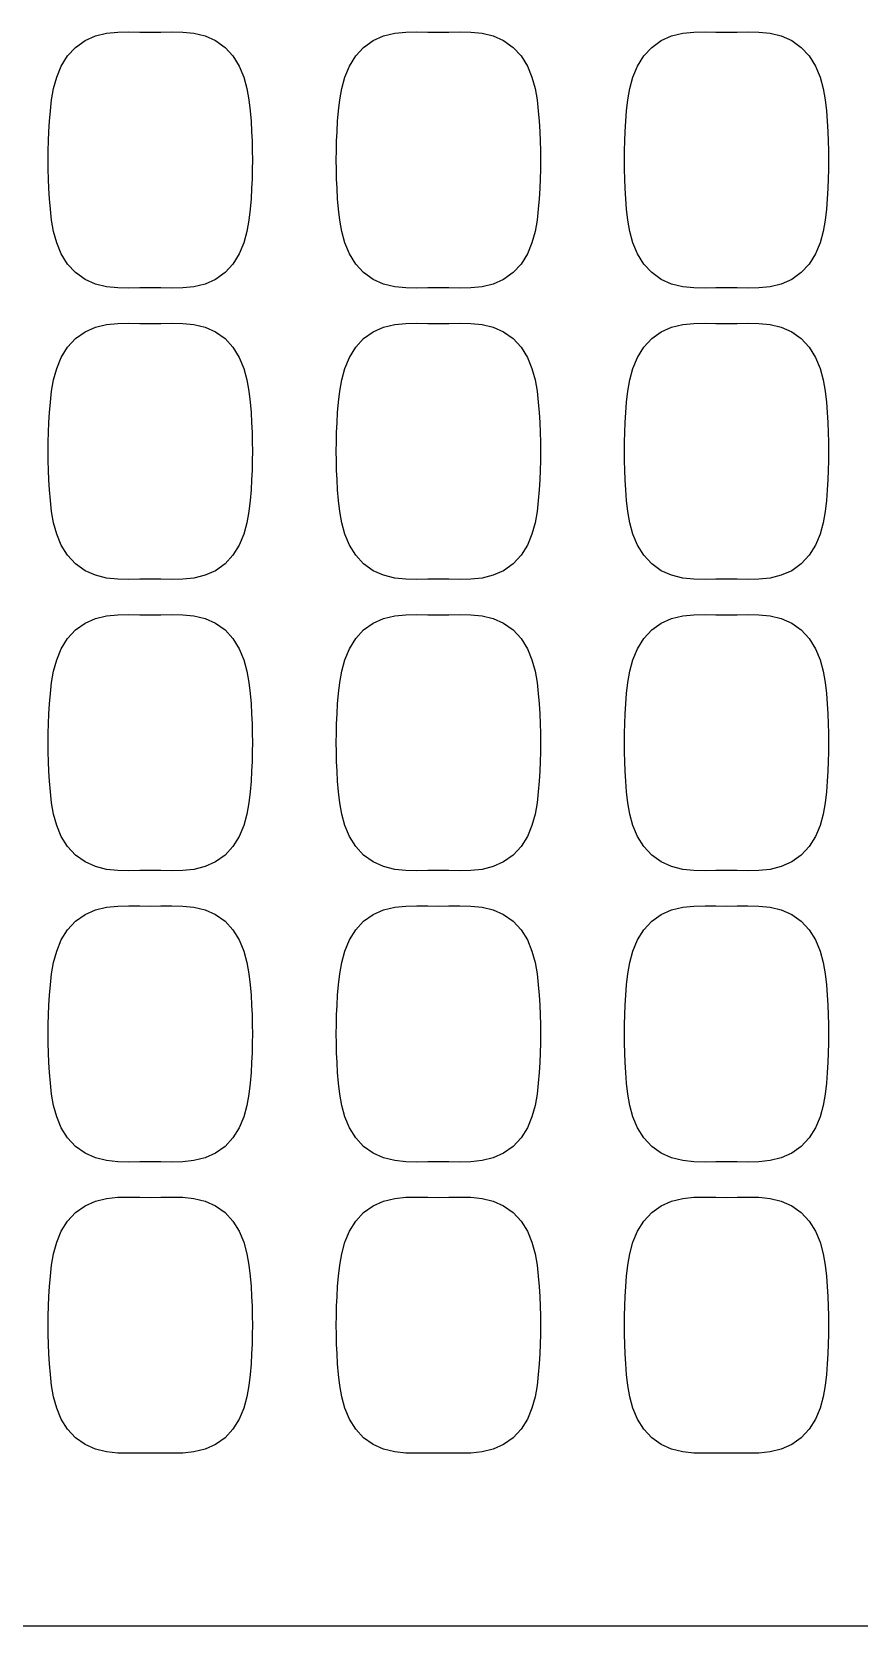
# Model space of a CAD drawing. Extents: x 0 to 108, y 0 to 104.
# Drawn here: x 28.3 to 57.5, y 0 to 56.2 of the extents above; entities that cross this region are included whole.
import ezdxf

# ---------------------------------------------------------------- set-up
doc = ezdxf.new("R2010")
doc.units = 0

msp = doc.modelspace()

# ---------------------------------------------------------------- linework, layer by layer
at = {"layer": 'Layer 1'}
for p, q in [((31.378274, 56.214071), (31.768587, 56.221409)), ((31.768587, 56.221409), (32.149304, 56.2152)), ((32.897192, 56.2152), (33.277909, 56.221409)), ((33.277909, 56.221409), (33.668222, 56.214071)), ((41.538274, 56.214071), (41.928587, 56.221409)), ((41.928587, 56.221409), (42.309304, 56.2152)), ((43.057192, 56.2152), (43.437909, 56.221409)), ((43.437909, 56.221409), (43.828222, 56.214071)), ((51.698274, 56.214071), (52.088587, 56.221409)), ((52.088587, 56.221409), (52.469304, 56.2152)), ((53.217192, 56.2152), (53.597909, 56.221409)), ((53.597909, 56.221409), (53.988222, 56.214071)), ((29.607049, 55.372204), (29.888142, 55.676439)), ((29.888142, 55.676439), (30.220882, 55.913505)), ((30.220882, 55.913505), (30.591157, 56.077476)), ((30.591157, 56.077476), (30.982317, 56.172867)), ((30.982317, 56.172867), (31.378274, 56.214071)), ((32.149304, 56.2152), (32.523248, 56.211249)), ((32.523248, 56.211249), (32.897192, 56.2152)), ((33.668222, 56.214071), (34.064179, 56.172867)), ((34.064179, 56.172867), (34.455339, 56.077476)), ((34.455339, 56.077476), (34.825614, 55.913505)), ((34.825614, 55.913505), (35.158354, 55.676439)), ((35.158354, 55.676439), (35.439447, 55.372204)), ((39.767049, 55.372204), (40.048142, 55.676439)), ((40.048142, 55.676439), (40.380882, 55.913505)), ((40.380882, 55.913505), (40.751157, 56.077476)), ((40.751157, 56.077476), (41.142317, 56.172867)), ((41.142317, 56.172867), (41.538274, 56.214071)), ((42.309304, 56.2152), (42.683248, 56.211249)), ((42.683248, 56.211249), (43.057192, 56.2152)), ((43.828222, 56.214071), (44.224179, 56.172867)), ((44.224179, 56.172867), (44.615339, 56.077476)), ((44.615339, 56.077476), (44.985614, 55.913505)), ((44.985614, 55.913505), (45.318354, 55.676439)), ((45.318354, 55.676439), (45.599447, 55.372204)), ((49.927049, 55.372204), (50.208142, 55.676439)), ((50.208142, 55.676439), (50.540882, 55.913505)), ((50.540882, 55.913505), (50.911157, 56.077476)), ((50.911157, 56.077476), (51.302317, 56.172867)), ((51.302317, 56.172867), (51.698274, 56.214071)), ((52.469304, 56.2152), (52.843248, 56.211249)), ((52.843248, 56.211249), (53.217192, 56.2152)), ((53.988222, 56.214071), (54.384179, 56.172867)), ((54.384179, 56.172867), (54.775339, 56.077476)), ((54.775339, 56.077476), (55.145614, 55.913505)), ((55.145614, 55.913505), (55.478354, 55.676439)), ((55.478354, 55.676439), (55.759447, 55.372204)), ((29.385505, 55.015758), (29.607049, 55.372204)), ((35.439447, 55.372204), (35.660991, 55.015758)), ((39.545505, 55.015758), (39.767049, 55.372204)), ((45.599447, 55.372204), (45.820991, 55.015758)), ((49.705505, 55.015758), (49.927049, 55.372204)), ((55.759447, 55.372204), (55.980991, 55.015758)), ((29.112878, 54.224125), (29.223227, 54.626574)), ((29.223227, 54.626574), (29.385505, 55.015758)), ((35.660991, 55.015758), (35.823269, 54.626574)), ((35.823269, 54.626574), (35.933618, 54.224125)), ((39.272878, 54.224125), (39.383227, 54.626574)), ((39.383227, 54.626574), (39.545505, 55.015758)), ((45.820991, 55.015758), (45.983269, 54.626574)), ((45.983269, 54.626574), (46.093618, 54.224125)), ((49.432878, 54.224125), (49.543227, 54.626574)), ((49.543227, 54.626574), (49.705505, 55.015758)), ((55.980991, 55.015758), (56.143269, 54.626574)), ((56.143269, 54.626574), (56.253618, 54.224125)), ((29.042605, 53.824781), (29.112878, 54.224125)), ((35.933618, 54.224125), (36.003891, 53.824781)), ((39.202605, 53.824781), (39.272878, 54.224125)), ((46.093618, 54.224125), (46.163891, 53.824781)), ((49.362605, 53.824781), (49.432878, 54.224125)), ((56.253618, 54.224125), (56.323891, 53.824781)), ((28.970638, 53.068426), (28.99886, 53.438419)), ((28.99886, 53.438419), (29.042605, 53.824781)), ((36.003891, 53.824781), (36.047636, 53.438419)), ((36.047636, 53.438419), (36.075858, 53.068426)), ((39.130638, 53.068426), (39.15886, 53.438419)), ((39.15886, 53.438419), (39.202605, 53.824781)), ((46.163891, 53.824781), (46.207636, 53.438419)), ((46.207636, 53.438419), (46.235858, 53.068426)), ((49.290638, 53.068426), (49.31886, 53.438419)), ((49.31886, 53.438419), (49.362605, 53.824781)), ((56.323891, 53.824781), (56.367636, 53.438419)), ((56.367636, 53.438419), (56.395858, 53.068426)), ((28.9506, 52.713955), (28.970638, 53.068426)), ((36.075858, 53.068426), (36.095896, 52.713955)), ((39.1106, 52.713955), (39.130638, 53.068426)), ((46.235858, 53.068426), (46.255896, 52.713955)), ((49.2706, 52.713955), (49.290638, 53.068426)), ((56.395858, 53.068426), (56.415896, 52.713955)), ((28.925765, 52.035775), (28.935642, 52.371337)), ((28.935642, 52.371337), (28.9506, 52.713955)), ((36.095896, 52.713955), (36.110853, 52.371337)), ((36.110853, 52.371337), (36.120731, 52.035775)), ((39.085765, 52.035775), (39.095642, 52.371337)), ((39.095642, 52.371337), (39.1106, 52.713955)), ((46.255896, 52.713955), (46.270853, 52.371337)), ((46.270853, 52.371337), (46.280731, 52.035775)), ((49.245765, 52.035775), (49.255642, 52.371337)), ((49.255642, 52.371337), (49.2706, 52.713955)), ((56.415896, 52.713955), (56.430853, 52.371337)), ((56.430853, 52.371337), (56.440731, 52.035775)), ((28.922096, 51.7036), (28.925765, 52.035775)), ((36.120731, 52.035775), (36.1244, 51.7036)), ((39.082096, 51.7036), (39.085765, 52.035775)), ((46.280731, 52.035775), (46.2844, 51.7036)), ((49.242096, 51.7036), (49.245765, 52.035775)), ((56.440731, 52.035775), (56.4444, 51.7036)), ((28.925765, 51.371425), (28.922096, 51.7036)), ((28.935642, 51.035863), (28.925765, 51.371425)), ((36.120731, 51.371425), (36.110853, 51.035863)), ((36.1244, 51.7036), (36.120731, 51.371425)), ((39.085765, 51.371425), (39.082096, 51.7036)), ((39.095642, 51.035863), (39.085765, 51.371425)), ((46.280731, 51.371425), (46.270853, 51.035863)), ((46.2844, 51.7036), (46.280731, 51.371425)), ((49.245765, 51.371425), (49.242096, 51.7036)), ((49.255642, 51.035863), (49.245765, 51.371425)), ((56.440731, 51.371425), (56.430853, 51.035863)), ((56.4444, 51.7036), (56.440731, 51.371425)), ((28.9506, 50.693245), (28.935642, 51.035863)), ((28.970638, 50.338774), (28.9506, 50.693245)), ((36.095896, 50.693245), (36.075858, 50.338774)), ((36.110853, 51.035863), (36.095896, 50.693245)), ((39.1106, 50.693245), (39.095642, 51.035863)), ((39.130638, 50.338774), (39.1106, 50.693245)), ((46.255896, 50.693245), (46.235858, 50.338774)), ((46.270853, 51.035863), (46.255896, 50.693245)), ((49.2706, 50.693245), (49.255642, 51.035863)), ((49.290638, 50.338774), (49.2706, 50.693245)), ((56.415896, 50.693245), (56.395858, 50.338774)), ((56.430853, 51.035863), (56.415896, 50.693245)), ((28.99886, 49.968781), (28.970638, 50.338774)), ((36.075858, 50.338774), (36.047636, 49.968781)), ((39.15886, 49.968781), (39.130638, 50.338774)), ((46.235858, 50.338774), (46.207636, 49.968781)), ((49.31886, 49.968781), (49.290638, 50.338774)), ((56.395858, 50.338774), (56.367636, 49.968781)), ((29.042605, 49.582419), (28.99886, 49.968781)), ((29.112878, 49.183075), (29.042605, 49.582419)), ((36.003891, 49.582419), (35.933618, 49.183075)), ((36.047636, 49.968781), (36.003891, 49.582419)), ((39.202605, 49.582419), (39.15886, 49.968781)), ((39.272878, 49.183075), (39.202605, 49.582419)), ((46.163891, 49.582419), (46.093618, 49.183075)), ((46.207636, 49.968781), (46.163891, 49.582419)), ((49.362605, 49.582419), (49.31886, 49.968781)), ((49.432878, 49.183075), (49.362605, 49.582419)), ((56.323891, 49.582419), (56.253618, 49.183075)), ((56.367636, 49.968781), (56.323891, 49.582419)), ((29.223227, 48.780626), (29.112878, 49.183075)), ((35.933618, 49.183075), (35.823269, 48.780626)), ((39.383227, 48.780626), (39.272878, 49.183075)), ((46.093618, 49.183075), (45.983269, 48.780626)), ((49.543227, 48.780626), (49.432878, 49.183075)), ((56.253618, 49.183075), (56.143269, 48.780626)), ((29.385505, 48.391442), (29.223227, 48.780626)), ((29.607049, 48.034996), (29.385505, 48.391442)), ((35.660991, 48.391442), (35.439447, 48.034996)), ((35.823269, 48.780626), (35.660991, 48.391442)), ((39.545505, 48.391442), (39.383227, 48.780626)), ((39.767049, 48.034996), (39.545505, 48.391442)), ((45.820991, 48.391442), (45.599447, 48.034996)), ((45.983269, 48.780626), (45.820991, 48.391442)), ((49.705505, 48.391442), (49.543227, 48.780626)), ((49.927049, 48.034996), (49.705505, 48.391442)), ((55.980991, 48.391442), (55.759447, 48.034996)), ((56.143269, 48.780626), (55.980991, 48.391442)), ((29.888142, 47.730761), (29.607049, 48.034996)), ((35.439447, 48.034996), (35.158354, 47.730761)), ((40.048142, 47.730761), (39.767049, 48.034996)), ((45.599447, 48.034996), (45.318354, 47.730761)), ((50.208142, 47.730761), (49.927049, 48.034996)), ((55.759447, 48.034996), (55.478354, 47.730761)), ((30.220882, 47.493695), (29.888142, 47.730761)), ((30.591157, 47.329724), (30.220882, 47.493695)), ((30.982317, 47.234333), (30.591157, 47.329724)), ((31.378274, 47.193129), (30.982317, 47.234333)), ((34.064179, 47.234333), (33.668222, 47.193129)), ((34.455339, 47.329724), (34.064179, 47.234333)), ((34.825614, 47.493695), (34.455339, 47.329724)), ((35.158354, 47.730761), (34.825614, 47.493695)), ((40.380882, 47.493695), (40.048142, 47.730761)), ((40.751157, 47.329724), (40.380882, 47.493695)), ((41.142317, 47.234333), (40.751157, 47.329724)), ((41.538274, 47.193129), (41.142317, 47.234333)), ((44.224179, 47.234333), (43.828222, 47.193129)), ((44.615339, 47.329724), (44.224179, 47.234333)), ((44.985614, 47.493695), (44.615339, 47.329724)), ((45.318354, 47.730761), (44.985614, 47.493695)), ((50.540882, 47.493695), (50.208142, 47.730761)), ((50.911157, 47.329724), (50.540882, 47.493695)), ((51.302317, 47.234333), (50.911157, 47.329724)), ((51.698274, 47.193129), (51.302317, 47.234333)), ((54.384179, 47.234333), (53.988222, 47.193129)), ((54.775339, 47.329724), (54.384179, 47.234333)), ((55.145614, 47.493695), (54.775339, 47.329724)), ((55.478354, 47.730761), (55.145614, 47.493695)), ((31.768587, 47.185791), (31.378274, 47.193129)), ((32.149304, 47.192), (31.768587, 47.185791)), ((32.523248, 47.195951), (32.149304, 47.192)), ((32.897192, 47.192), (32.523248, 47.195951)), ((33.277909, 47.185791), (32.897192, 47.192)), ((33.668222, 47.193129), (33.277909, 47.185791)), ((41.928587, 47.185791), (41.538274, 47.193129)), ((42.309304, 47.192), (41.928587, 47.185791)), ((42.683248, 47.195951), (42.309304, 47.192)), ((43.057192, 47.192), (42.683248, 47.195951)), ((43.437909, 47.185791), (43.057192, 47.192)), ((43.828222, 47.193129), (43.437909, 47.185791)), ((52.088587, 47.185791), (51.698274, 47.193129)), ((52.469304, 47.192), (52.088587, 47.185791)), ((52.843248, 47.195951), (52.469304, 47.192)), ((53.217192, 47.192), (52.843248, 47.195951)), ((53.597909, 47.185791), (53.217192, 47.192)), ((53.988222, 47.193129), (53.597909, 47.185791)), ((29.888142, 45.403539), (30.220882, 45.640605)), ((30.220882, 45.640605), (30.591157, 45.804576)), ((30.591157, 45.804576), (30.982317, 45.899967)), ((30.982317, 45.899967), (31.378274, 45.941171)), ((31.378274, 45.941171), (31.768587, 45.948509)), ((31.768587, 45.948509), (32.149304, 45.9423)), ((32.149304, 45.9423), (32.523248, 45.938349)), ((32.523248, 45.938349), (32.897192, 45.9423)), ((32.897192, 45.9423), (33.277909, 45.948509)), ((33.277909, 45.948509), (33.668222, 45.941171)), ((33.668222, 45.941171), (34.064179, 45.899967)), ((34.064179, 45.899967), (34.455339, 45.804576)), ((34.455339, 45.804576), (34.825614, 45.640605)), ((34.825614, 45.640605), (35.158354, 45.403539)), ((40.048142, 45.403539), (40.380882, 45.640605)), ((40.380882, 45.640605), (40.751157, 45.804576)), ((40.751157, 45.804576), (41.142317, 45.899967)), ((41.142317, 45.899967), (41.538274, 45.941171)), ((41.538274, 45.941171), (41.928587, 45.948509)), ((41.928587, 45.948509), (42.309304, 45.9423)), ((42.309304, 45.9423), (42.683248, 45.938349)), ((42.683248, 45.938349), (43.057192, 45.9423)), ((43.057192, 45.9423), (43.437909, 45.948509)), ((43.437909, 45.948509), (43.828222, 45.941171)), ((43.828222, 45.941171), (44.224179, 45.899967)), ((44.224179, 45.899967), (44.615339, 45.804576)), ((44.615339, 45.804576), (44.985614, 45.640605)), ((44.985614, 45.640605), (45.318354, 45.403539)), ((50.208142, 45.403539), (50.540882, 45.640605)), ((50.540882, 45.640605), (50.911157, 45.804576)), ((50.911157, 45.804576), (51.302317, 45.899967)), ((51.302317, 45.899967), (51.698274, 45.941171)), ((51.698274, 45.941171), (52.088587, 45.948509)), ((52.088587, 45.948509), (52.469304, 45.9423)), ((52.469304, 45.9423), (52.843248, 45.938349)), ((52.843248, 45.938349), (53.217192, 45.9423)), ((53.217192, 45.9423), (53.597909, 45.948509)), ((53.597909, 45.948509), (53.988222, 45.941171)), ((53.988222, 45.941171), (54.384179, 45.899967)), ((54.384179, 45.899967), (54.775339, 45.804576)), ((54.775339, 45.804576), (55.145614, 45.640605)), ((55.145614, 45.640605), (55.478354, 45.403539)), ((29.385505, 44.742858), (29.607049, 45.099304)), ((29.607049, 45.099304), (29.888142, 45.403539)), ((35.158354, 45.403539), (35.439447, 45.099304)), ((35.439447, 45.099304), (35.660991, 44.742858)), ((39.545505, 44.742858), (39.767049, 45.099304)), ((39.767049, 45.099304), (40.048142, 45.403539)), ((45.318354, 45.403539), (45.599447, 45.099304)), ((45.599447, 45.099304), (45.820991, 44.742858)), ((49.705505, 44.742858), (49.927049, 45.099304)), ((49.927049, 45.099304), (50.208142, 45.403539)), ((55.478354, 45.403539), (55.759447, 45.099304)), ((55.759447, 45.099304), (55.980991, 44.742858)), ((29.223227, 44.353674), (29.385505, 44.742858)), ((35.660991, 44.742858), (35.823269, 44.353674)), ((39.383227, 44.353674), (39.545505, 44.742858)), ((45.820991, 44.742858), (45.983269, 44.353674)), ((49.543227, 44.353674), (49.705505, 44.742858)), ((55.980991, 44.742858), (56.143269, 44.353674)), ((29.042605, 43.551881), (29.112878, 43.951225)), ((29.112878, 43.951225), (29.223227, 44.353674)), ((35.823269, 44.353674), (35.933618, 43.951225)), ((35.933618, 43.951225), (36.003891, 43.551881)), ((39.202605, 43.551881), (39.272878, 43.951225)), ((39.272878, 43.951225), (39.383227, 44.353674)), ((45.983269, 44.353674), (46.093618, 43.951225)), ((46.093618, 43.951225), (46.163891, 43.551881)), ((49.362605, 43.551881), (49.432878, 43.951225)), ((49.432878, 43.951225), (49.543227, 44.353674)), ((56.143269, 44.353674), (56.253618, 43.951225)), ((56.253618, 43.951225), (56.323891, 43.551881)), ((28.99886, 43.165519), (29.042605, 43.551881)), ((36.003891, 43.551881), (36.047636, 43.165519)), ((39.15886, 43.165519), (39.202605, 43.551881)), ((46.163891, 43.551881), (46.207636, 43.165519)), ((49.31886, 43.165519), (49.362605, 43.551881)), ((56.323891, 43.551881), (56.367636, 43.165519)), ((28.9506, 42.441055), (28.970638, 42.795526)), ((28.970638, 42.795526), (28.99886, 43.165519)), ((36.047636, 43.165519), (36.075858, 42.795526)), ((36.075858, 42.795526), (36.095896, 42.441055)), ((39.1106, 42.441055), (39.130638, 42.795526)), ((39.130638, 42.795526), (39.15886, 43.165519)), ((46.207636, 43.165519), (46.235858, 42.795526)), ((46.235858, 42.795526), (46.255896, 42.441055)), ((49.2706, 42.441055), (49.290638, 42.795526)), ((49.290638, 42.795526), (49.31886, 43.165519)), ((56.367636, 43.165519), (56.395858, 42.795526)), ((56.395858, 42.795526), (56.415896, 42.441055)), ((28.935642, 42.098437), (28.9506, 42.441055)), ((36.095896, 42.441055), (36.110853, 42.098437)), ((39.095642, 42.098437), (39.1106, 42.441055)), ((46.255896, 42.441055), (46.270853, 42.098437)), ((49.255642, 42.098437), (49.2706, 42.441055)), ((56.415896, 42.441055), (56.430853, 42.098437)), ((28.922096, 41.4307), (28.925765, 41.762875)), ((28.925765, 41.762875), (28.935642, 42.098437)), ((36.110853, 42.098437), (36.120731, 41.762875)), ((36.120731, 41.762875), (36.1244, 41.4307)), ((39.082096, 41.4307), (39.085765, 41.762875)), ((39.085765, 41.762875), (39.095642, 42.098437)), ((46.270853, 42.098437), (46.280731, 41.762875)), ((46.280731, 41.762875), (46.2844, 41.4307)), ((49.242096, 41.4307), (49.245765, 41.762875)), ((49.245765, 41.762875), (49.255642, 42.098437)), ((56.430853, 42.098437), (56.440731, 41.762875)), ((56.440731, 41.762875), (56.4444, 41.4307)), ((28.925765, 41.098525), (28.922096, 41.4307)), ((28.935642, 40.762963), (28.925765, 41.098525)), ((36.120731, 41.098525), (36.110853, 40.762963)), ((36.1244, 41.4307), (36.120731, 41.098525)), ((39.085765, 41.098525), (39.082096, 41.4307)), ((39.095642, 40.762963), (39.085765, 41.098525)), ((46.280731, 41.098525), (46.270853, 40.762963)), ((46.2844, 41.4307), (46.280731, 41.098525)), ((49.245765, 41.098525), (49.242096, 41.4307)), ((49.255642, 40.762963), (49.245765, 41.098525)), ((56.440731, 41.098525), (56.430853, 40.762963)), ((56.4444, 41.4307), (56.440731, 41.098525)), ((28.9506, 40.420345), (28.935642, 40.762963)), ((36.110853, 40.762963), (36.095896, 40.420345)), ((39.1106, 40.420345), (39.095642, 40.762963)), ((46.270853, 40.762963), (46.255896, 40.420345)), ((49.2706, 40.420345), (49.255642, 40.762963)), ((56.430853, 40.762963), (56.415896, 40.420345)), ((28.970638, 40.065874), (28.9506, 40.420345)), ((28.99886, 39.695881), (28.970638, 40.065874)), ((36.075858, 40.065874), (36.047636, 39.695881)), ((36.095896, 40.420345), (36.075858, 40.065874)), ((39.130638, 40.065874), (39.1106, 40.420345)), ((39.15886, 39.695881), (39.130638, 40.065874)), ((46.235858, 40.065874), (46.207636, 39.695881)), ((46.255896, 40.420345), (46.235858, 40.065874)), ((49.290638, 40.065874), (49.2706, 40.420345)), ((49.31886, 39.695881), (49.290638, 40.065874)), ((56.395858, 40.065874), (56.367636, 39.695881)), ((56.415896, 40.420345), (56.395858, 40.065874)), ((29.042605, 39.309519), (28.99886, 39.695881)), ((36.047636, 39.695881), (36.003891, 39.309519)), ((39.202605, 39.309519), (39.15886, 39.695881)), ((46.207636, 39.695881), (46.163891, 39.309519)), ((49.362605, 39.309519), (49.31886, 39.695881)), ((56.367636, 39.695881), (56.323891, 39.309519)), ((29.112878, 38.910175), (29.042605, 39.309519)), ((29.223227, 38.507726), (29.112878, 38.910175)), ((35.933618, 38.910175), (35.823269, 38.507726)), ((36.003891, 39.309519), (35.933618, 38.910175)), ((39.272878, 38.910175), (39.202605, 39.309519)), ((39.383227, 38.507726), (39.272878, 38.910175)), ((46.093618, 38.910175), (45.983269, 38.507726)), ((46.163891, 39.309519), (46.093618, 38.910175)), ((49.432878, 38.910175), (49.362605, 39.309519)), ((49.543227, 38.507726), (49.432878, 38.910175)), ((56.253618, 38.910175), (56.143269, 38.507726)), ((56.323891, 39.309519), (56.253618, 38.910175)), ((29.385505, 38.118542), (29.223227, 38.507726)), ((35.823269, 38.507726), (35.660991, 38.118542)), ((39.545505, 38.118542), (39.383227, 38.507726)), ((45.983269, 38.507726), (45.820991, 38.118542)), ((49.705505, 38.118542), (49.543227, 38.507726)), ((56.143269, 38.507726), (55.980991, 38.118542)), ((29.607049, 37.762096), (29.385505, 38.118542)), ((29.888142, 37.457861), (29.607049, 37.762096)), ((35.439447, 37.762096), (35.158354, 37.457861)), ((35.660991, 38.118542), (35.439447, 37.762096)), ((39.767049, 37.762096), (39.545505, 38.118542)), ((40.048142, 37.457861), (39.767049, 37.762096)), ((45.599447, 37.762096), (45.318354, 37.457861)), ((45.820991, 38.118542), (45.599447, 37.762096)), ((49.927049, 37.762096), (49.705505, 38.118542)), ((50.208142, 37.457861), (49.927049, 37.762096)), ((55.759447, 37.762096), (55.478354, 37.457861)), ((55.980991, 38.118542), (55.759447, 37.762096)), ((30.220882, 37.220795), (29.888142, 37.457861)), ((30.591157, 37.056824), (30.220882, 37.220795)), ((34.825614, 37.220795), (34.455339, 37.056824)), ((35.158354, 37.457861), (34.825614, 37.220795)), ((40.380882, 37.220795), (40.048142, 37.457861)), ((40.751157, 37.056824), (40.380882, 37.220795)), ((44.985614, 37.220795), (44.615339, 37.056824)), ((45.318354, 37.457861), (44.985614, 37.220795)), ((50.540882, 37.220795), (50.208142, 37.457861)), ((50.911157, 37.056824), (50.540882, 37.220795)), ((55.145614, 37.220795), (54.775339, 37.056824)), ((55.478354, 37.457861), (55.145614, 37.220795)), ((30.982317, 36.961433), (30.591157, 37.056824)), ((31.378274, 36.920229), (30.982317, 36.961433)), ((31.768587, 36.912891), (31.378274, 36.920229)), ((32.149304, 36.9191), (31.768587, 36.912891)), ((32.523248, 36.923051), (32.149304, 36.9191)), ((32.897192, 36.9191), (32.523248, 36.923051)), ((33.277909, 36.912891), (32.897192, 36.9191)), ((33.668222, 36.920229), (33.277909, 36.912891)), ((34.064179, 36.961433), (33.668222, 36.920229)), ((34.455339, 37.056824), (34.064179, 36.961433)), ((41.142317, 36.961433), (40.751157, 37.056824)), ((41.538274, 36.920229), (41.142317, 36.961433)), ((41.928587, 36.912891), (41.538274, 36.920229)), ((42.309304, 36.9191), (41.928587, 36.912891)), ((42.683248, 36.923051), (42.309304, 36.9191)), ((43.057192, 36.9191), (42.683248, 36.923051)), ((43.437909, 36.912891), (43.057192, 36.9191)), ((43.828222, 36.920229), (43.437909, 36.912891)), ((44.224179, 36.961433), (43.828222, 36.920229)), ((44.615339, 37.056824), (44.224179, 36.961433)), ((51.302317, 36.961433), (50.911157, 37.056824)), ((51.698274, 36.920229), (51.302317, 36.961433)), ((52.088587, 36.912891), (51.698274, 36.920229)), ((52.469304, 36.9191), (52.088587, 36.912891)), ((52.843248, 36.923051), (52.469304, 36.9191)), ((53.217192, 36.9191), (52.843248, 36.923051)), ((53.597909, 36.912891), (53.217192, 36.9191)), ((53.988222, 36.920229), (53.597909, 36.912891)), ((54.384179, 36.961433), (53.988222, 36.920229)), ((54.775339, 37.056824), (54.384179, 36.961433)), ((30.220882, 35.367705), (30.591157, 35.531676)), ((30.591157, 35.531676), (30.982317, 35.627067)), ((30.982317, 35.627067), (31.378274, 35.668271)), ((31.378274, 35.668271), (31.768587, 35.675609)), ((31.768587, 35.675609), (32.149304, 35.6694)), ((32.149304, 35.6694), (32.523248, 35.665449)), ((32.523248, 35.665449), (32.897192, 35.6694)), ((32.897192, 35.6694), (33.277909, 35.675609)), ((33.277909, 35.675609), (33.668222, 35.668271)), ((33.668222, 35.668271), (34.064179, 35.627067)), ((34.064179, 35.627067), (34.455339, 35.531676)), ((34.455339, 35.531676), (34.825614, 35.367705)), ((40.380882, 35.367705), (40.751157, 35.531676)), ((40.751157, 35.531676), (41.142317, 35.627067)), ((41.142317, 35.627067), (41.538274, 35.668271)), ((41.538274, 35.668271), (41.928587, 35.675609)), ((41.928587, 35.675609), (42.309304, 35.6694)), ((42.309304, 35.6694), (42.683248, 35.665449)), ((42.683248, 35.665449), (43.057192, 35.6694)), ((43.057192, 35.6694), (43.437909, 35.675609)), ((43.437909, 35.675609), (43.828222, 35.668271)), ((43.828222, 35.668271), (44.224179, 35.627067)), ((44.224179, 35.627067), (44.615339, 35.531676)), ((44.615339, 35.531676), (44.985614, 35.367705)), ((50.540882, 35.367705), (50.911157, 35.531676)), ((50.911157, 35.531676), (51.302317, 35.627067)), ((51.302317, 35.627067), (51.698274, 35.668271)), ((51.698274, 35.668271), (52.088587, 35.675609)), ((52.088587, 35.675609), (52.469304, 35.6694)), ((52.469304, 35.6694), (52.843248, 35.665449)), ((52.843248, 35.665449), (53.217192, 35.6694)), ((53.217192, 35.6694), (53.597909, 35.675609)), ((53.597909, 35.675609), (53.988222, 35.668271)), ((53.988222, 35.668271), (54.384179, 35.627067)), ((54.384179, 35.627067), (54.775339, 35.531676)), ((54.775339, 35.531676), (55.145614, 35.367705)), ((29.607049, 34.826404), (29.888142, 35.130639)), ((29.888142, 35.130639), (30.220882, 35.367705)), ((34.825614, 35.367705), (35.158354, 35.130639)), ((35.158354, 35.130639), (35.439447, 34.826404)), ((39.767049, 34.826404), (40.048142, 35.130639)), ((40.048142, 35.130639), (40.380882, 35.367705)), ((44.985614, 35.367705), (45.318354, 35.130639)), ((45.318354, 35.130639), (45.599447, 34.826404)), ((49.927049, 34.826404), (50.208142, 35.130639)), ((50.208142, 35.130639), (50.540882, 35.367705)), ((55.145614, 35.367705), (55.478354, 35.130639)), ((55.478354, 35.130639), (55.759447, 34.826404)), ((29.223227, 34.080774), (29.385505, 34.469958)), ((29.385505, 34.469958), (29.607049, 34.826404)), ((35.439447, 34.826404), (35.660991, 34.469958)), ((35.660991, 34.469958), (35.823269, 34.080774)), ((39.383227, 34.080774), (39.545505, 34.469958)), ((39.545505, 34.469958), (39.767049, 34.826404)), ((45.599447, 34.826404), (45.820991, 34.469958)), ((45.820991, 34.469958), (45.983269, 34.080774)), ((49.543227, 34.080774), (49.705505, 34.469958)), ((49.705505, 34.469958), (49.927049, 34.826404)), ((55.759447, 34.826404), (55.980991, 34.469958)), ((55.980991, 34.469958), (56.143269, 34.080774)), ((29.112878, 33.678325), (29.223227, 34.080774)), ((35.823269, 34.080774), (35.933618, 33.678325)), ((39.272878, 33.678325), (39.383227, 34.080774)), ((45.983269, 34.080774), (46.093618, 33.678325)), ((49.432878, 33.678325), (49.543227, 34.080774)), ((56.143269, 34.080774), (56.253618, 33.678325)), ((28.99886, 32.892619), (29.042605, 33.278981)), ((29.042605, 33.278981), (29.112878, 33.678325)), ((35.933618, 33.678325), (36.003891, 33.278981)), ((36.003891, 33.278981), (36.047636, 32.892619)), ((39.15886, 32.892619), (39.202605, 33.278981)), ((39.202605, 33.278981), (39.272878, 33.678325)), ((46.093618, 33.678325), (46.163891, 33.278981)), ((46.163891, 33.278981), (46.207636, 32.892619)), ((49.31886, 32.892619), (49.362605, 33.278981)), ((49.362605, 33.278981), (49.432878, 33.678325)), ((56.253618, 33.678325), (56.323891, 33.278981)), ((56.323891, 33.278981), (56.367636, 32.892619)), ((28.970638, 32.522626), (28.99886, 32.892619)), ((36.047636, 32.892619), (36.075858, 32.522626)), ((39.130638, 32.522626), (39.15886, 32.892619)), ((46.207636, 32.892619), (46.235858, 32.522626)), ((49.290638, 32.522626), (49.31886, 32.892619)), ((56.367636, 32.892619), (56.395858, 32.522626)), ((28.935642, 31.825537), (28.9506, 32.168155)), ((28.9506, 32.168155), (28.970638, 32.522626)), ((36.075858, 32.522626), (36.095896, 32.168155)), ((36.095896, 32.168155), (36.110853, 31.825537)), ((39.095642, 31.825537), (39.1106, 32.168155)), ((39.1106, 32.168155), (39.130638, 32.522626)), ((46.235858, 32.522626), (46.255896, 32.168155)), ((46.255896, 32.168155), (46.270853, 31.825537)), ((49.255642, 31.825537), (49.2706, 32.168155)), ((49.2706, 32.168155), (49.290638, 32.522626)), ((56.395858, 32.522626), (56.415896, 32.168155)), ((56.415896, 32.168155), (56.430853, 31.825537)), ((28.922096, 31.1578), (28.925765, 31.489975)), ((28.925765, 31.489975), (28.935642, 31.825537)), ((36.110853, 31.825537), (36.120731, 31.489975)), ((36.120731, 31.489975), (36.1244, 31.1578)), ((39.082096, 31.1578), (39.085765, 31.489975)), ((39.085765, 31.489975), (39.095642, 31.825537)), ((46.270853, 31.825537), (46.280731, 31.489975)), ((46.280731, 31.489975), (46.2844, 31.1578)), ((49.242096, 31.1578), (49.245765, 31.489975)), ((49.245765, 31.489975), (49.255642, 31.825537)), ((56.430853, 31.825537), (56.440731, 31.489975)), ((56.440731, 31.489975), (56.4444, 31.1578)), ((28.925765, 30.825625), (28.922096, 31.1578)), ((36.1244, 31.1578), (36.120731, 30.825625)), ((39.085765, 30.825625), (39.082096, 31.1578)), ((46.2844, 31.1578), (46.280731, 30.825625)), ((49.245765, 30.825625), (49.242096, 31.1578)), ((56.4444, 31.1578), (56.440731, 30.825625)), ((28.935642, 30.490063), (28.925765, 30.825625)), ((28.9506, 30.147445), (28.935642, 30.490063)), ((36.110853, 30.490063), (36.095896, 30.147445)), ((36.120731, 30.825625), (36.110853, 30.490063)), ((39.095642, 30.490063), (39.085765, 30.825625)), ((39.1106, 30.147445), (39.095642, 30.490063)), ((46.270853, 30.490063), (46.255896, 30.147445)), ((46.280731, 30.825625), (46.270853, 30.490063)), ((49.255642, 30.490063), (49.245765, 30.825625)), ((49.2706, 30.147445), (49.255642, 30.490063)), ((56.430853, 30.490063), (56.415896, 30.147445)), ((56.440731, 30.825625), (56.430853, 30.490063)), ((28.970638, 29.792974), (28.9506, 30.147445)), ((36.095896, 30.147445), (36.075858, 29.792974)), ((39.130638, 29.792974), (39.1106, 30.147445)), ((46.255896, 30.147445), (46.235858, 29.792974)), ((49.290638, 29.792974), (49.2706, 30.147445)), ((56.415896, 30.147445), (56.395858, 29.792974)), ((28.99886, 29.422981), (28.970638, 29.792974)), ((29.042605, 29.036619), (28.99886, 29.422981)), ((36.047636, 29.422981), (36.003891, 29.036619)), ((36.075858, 29.792974), (36.047636, 29.422981)), ((39.15886, 29.422981), (39.130638, 29.792974)), ((39.202605, 29.036619), (39.15886, 29.422981)), ((46.207636, 29.422981), (46.163891, 29.036619)), ((46.235858, 29.792974), (46.207636, 29.422981)), ((49.31886, 29.422981), (49.290638, 29.792974)), ((49.362605, 29.036619), (49.31886, 29.422981)), ((56.367636, 29.422981), (56.323891, 29.036619)), ((56.395858, 29.792974), (56.367636, 29.422981)), ((29.112878, 28.637275), (29.042605, 29.036619)), ((36.003891, 29.036619), (35.933618, 28.637275)), ((39.272878, 28.637275), (39.202605, 29.036619)), ((46.163891, 29.036619), (46.093618, 28.637275)), ((49.432878, 28.637275), (49.362605, 29.036619)), ((56.323891, 29.036619), (56.253618, 28.637275)), ((29.223227, 28.234826), (29.112878, 28.637275)), ((29.385505, 27.845642), (29.223227, 28.234826)), ((35.823269, 28.234826), (35.660991, 27.845642)), ((35.933618, 28.637275), (35.823269, 28.234826)), ((39.383227, 28.234826), (39.272878, 28.637275)), ((39.545505, 27.845642), (39.383227, 28.234826)), ((45.983269, 28.234826), (45.820991, 27.845642)), ((46.093618, 28.637275), (45.983269, 28.234826)), ((49.543227, 28.234826), (49.432878, 28.637275)), ((49.705505, 27.845642), (49.543227, 28.234826)), ((56.143269, 28.234826), (55.980991, 27.845642)), ((56.253618, 28.637275), (56.143269, 28.234826)), ((29.607049, 27.489196), (29.385505, 27.845642)), ((35.660991, 27.845642), (35.439447, 27.489196)), ((39.767049, 27.489196), (39.545505, 27.845642)), ((45.820991, 27.845642), (45.599447, 27.489196)), ((49.927049, 27.489196), (49.705505, 27.845642)), ((55.980991, 27.845642), (55.759447, 27.489196)), ((29.888142, 27.184961), (29.607049, 27.489196)), ((30.220882, 26.947895), (29.888142, 27.184961)), ((35.158354, 27.184961), (34.825614, 26.947895)), ((35.439447, 27.489196), (35.158354, 27.184961)), ((40.048142, 27.184961), (39.767049, 27.489196)), ((40.380882, 26.947895), (40.048142, 27.184961)), ((45.318354, 27.184961), (44.985614, 26.947895)), ((45.599447, 27.489196), (45.318354, 27.184961)), ((50.208142, 27.184961), (49.927049, 27.489196)), ((50.540882, 26.947895), (50.208142, 27.184961)), ((55.478354, 27.184961), (55.145614, 26.947895)), ((55.759447, 27.489196), (55.478354, 27.184961)), ((30.591157, 26.783924), (30.220882, 26.947895)), ((30.982317, 26.688533), (30.591157, 26.783924)), ((31.378274, 26.647329), (30.982317, 26.688533)), ((31.768587, 26.639991), (31.378274, 26.647329)), ((32.149304, 26.6462), (31.768587, 26.639991)), ((32.523248, 26.650151), (32.149304, 26.6462)), ((32.897192, 26.6462), (32.523248, 26.650151)), ((33.277909, 26.639991), (32.897192, 26.6462)), ((33.668222, 26.647329), (33.277909, 26.639991)), ((34.064179, 26.688533), (33.668222, 26.647329)), ((34.455339, 26.783924), (34.064179, 26.688533)), ((34.825614, 26.947895), (34.455339, 26.783924)), ((40.751157, 26.783924), (40.380882, 26.947895)), ((41.142317, 26.688533), (40.751157, 26.783924)), ((41.538274, 26.647329), (41.142317, 26.688533)), ((41.928587, 26.639991), (41.538274, 26.647329)), ((42.309304, 26.6462), (41.928587, 26.639991)), ((42.683248, 26.650151), (42.309304, 26.6462)), ((43.057192, 26.6462), (42.683248, 26.650151)), ((43.437909, 26.639991), (43.057192, 26.6462)), ((43.828222, 26.647329), (43.437909, 26.639991)), ((44.224179, 26.688533), (43.828222, 26.647329)), ((44.615339, 26.783924), (44.224179, 26.688533)), ((44.985614, 26.947895), (44.615339, 26.783924)), ((50.911157, 26.783924), (50.540882, 26.947895)), ((51.302317, 26.688533), (50.911157, 26.783924)), ((51.698274, 26.647329), (51.302317, 26.688533)), ((52.088587, 26.639991), (51.698274, 26.647329)), ((52.469304, 26.6462), (52.088587, 26.639991)), ((52.843248, 26.650151), (52.469304, 26.6462)), ((53.217192, 26.6462), (52.843248, 26.650151)), ((53.597909, 26.639991), (53.217192, 26.6462)), ((53.988222, 26.647329), (53.597909, 26.639991)), ((54.384179, 26.688533), (53.988222, 26.647329)), ((54.775339, 26.783924), (54.384179, 26.688533)), ((55.145614, 26.947895), (54.775339, 26.783924)), ((30.591157, 25.258876), (30.982317, 25.354267)), ((30.982317, 25.354267), (31.378274, 25.395471)), ((31.378274, 25.395471), (31.768587, 25.402809)), ((31.768587, 25.402809), (32.149304, 25.3966)), ((32.149304, 25.3966), (32.523248, 25.392649)), ((32.523248, 25.392649), (32.897192, 25.3966)), ((32.897192, 25.3966), (33.277909, 25.402809)), ((33.277909, 25.402809), (33.668222, 25.395471)), ((33.668222, 25.395471), (34.064179, 25.354267)), ((34.064179, 25.354267), (34.455339, 25.258876)), ((40.751157, 25.258876), (41.142317, 25.354267)), ((41.142317, 25.354267), (41.538274, 25.395471)), ((41.538274, 25.395471), (41.928587, 25.402809)), ((41.928587, 25.402809), (42.309304, 25.3966)), ((42.309304, 25.3966), (42.683248, 25.392649)), ((42.683248, 25.392649), (43.057192, 25.3966)), ((43.057192, 25.3966), (43.437909, 25.402809)), ((43.437909, 25.402809), (43.828222, 25.395471)), ((43.828222, 25.395471), (44.224179, 25.354267)), ((44.224179, 25.354267), (44.615339, 25.258876)), ((50.911157, 25.258876), (51.302317, 25.354267)), ((51.302317, 25.354267), (51.698274, 25.395471)), ((51.698274, 25.395471), (52.088587, 25.402809)), ((52.088587, 25.402809), (52.469304, 25.3966)), ((52.469304, 25.3966), (52.843248, 25.392649)), ((52.843248, 25.392649), (53.217192, 25.3966)), ((53.217192, 25.3966), (53.597909, 25.402809)), ((53.597909, 25.402809), (53.988222, 25.395471)), ((53.988222, 25.395471), (54.384179, 25.354267)), ((54.384179, 25.354267), (54.775339, 25.258876)), ((29.607049, 24.553604), (29.888142, 24.857839)), ((29.888142, 24.857839), (30.220882, 25.094905)), ((30.220882, 25.094905), (30.591157, 25.258876)), ((34.455339, 25.258876), (34.825614, 25.094905)), ((34.825614, 25.094905), (35.158354, 24.857839)), ((35.158354, 24.857839), (35.439447, 24.553604)), ((39.767049, 24.553604), (40.048142, 24.857839)), ((40.048142, 24.857839), (40.380882, 25.094905)), ((40.380882, 25.094905), (40.751157, 25.258876)), ((44.615339, 25.258876), (44.985614, 25.094905)), ((44.985614, 25.094905), (45.318354, 24.857839)), ((45.318354, 24.857839), (45.599447, 24.553604)), ((49.927049, 24.553604), (50.208142, 24.857839)), ((50.208142, 24.857839), (50.540882, 25.094905)), ((50.540882, 25.094905), (50.911157, 25.258876)), ((54.775339, 25.258876), (55.145614, 25.094905)), ((55.145614, 25.094905), (55.478354, 24.857839)), ((55.478354, 24.857839), (55.759447, 24.553604)), ((29.223227, 23.807974), (29.385505, 24.197158)), ((29.385505, 24.197158), (29.607049, 24.553604)), ((35.439447, 24.553604), (35.660991, 24.197158)), ((35.660991, 24.197158), (35.823269, 23.807974)), ((39.383227, 23.807974), (39.545505, 24.197158)), ((39.545505, 24.197158), (39.767049, 24.553604)), ((45.599447, 24.553604), (45.820991, 24.197158)), ((45.820991, 24.197158), (45.983269, 23.807974)), ((49.543227, 23.807974), (49.705505, 24.197158)), ((49.705505, 24.197158), (49.927049, 24.553604)), ((55.759447, 24.553604), (55.980991, 24.197158)), ((55.980991, 24.197158), (56.143269, 23.807974)), ((29.112878, 23.405525), (29.223227, 23.807974)), ((35.823269, 23.807974), (35.933618, 23.405525)), ((39.272878, 23.405525), (39.383227, 23.807974)), ((45.983269, 23.807974), (46.093618, 23.405525)), ((49.432878, 23.405525), (49.543227, 23.807974)), ((56.143269, 23.807974), (56.253618, 23.405525)), ((29.042605, 23.006181), (29.112878, 23.405525)), ((35.933618, 23.405525), (36.003891, 23.006181)), ((39.202605, 23.006181), (39.272878, 23.405525)), ((46.093618, 23.405525), (46.163891, 23.006181)), ((49.362605, 23.006181), (49.432878, 23.405525)), ((56.253618, 23.405525), (56.323891, 23.006181)), ((28.970638, 22.249826), (28.99886, 22.619819)), ((28.99886, 22.619819), (29.042605, 23.006181)), ((36.003891, 23.006181), (36.047636, 22.619819)), ((36.047636, 22.619819), (36.075858, 22.249826)), ((39.130638, 22.249826), (39.15886, 22.619819)), ((39.15886, 22.619819), (39.202605, 23.006181)), ((46.163891, 23.006181), (46.207636, 22.619819)), ((46.207636, 22.619819), (46.235858, 22.249826)), ((49.290638, 22.249826), (49.31886, 22.619819)), ((49.31886, 22.619819), (49.362605, 23.006181)), ((56.323891, 23.006181), (56.367636, 22.619819)), ((56.367636, 22.619819), (56.395858, 22.249826)), ((28.9506, 21.895355), (28.970638, 22.249826)), ((36.075858, 22.249826), (36.095896, 21.895355)), ((39.1106, 21.895355), (39.130638, 22.249826)), ((46.235858, 22.249826), (46.255896, 21.895355)), ((49.2706, 21.895355), (49.290638, 22.249826)), ((56.395858, 22.249826), (56.415896, 21.895355)), ((28.925765, 21.217175), (28.935642, 21.552737)), ((28.935642, 21.552737), (28.9506, 21.895355)), ((36.095896, 21.895355), (36.110853, 21.552737)), ((36.110853, 21.552737), (36.120731, 21.217175)), ((39.085765, 21.217175), (39.095642, 21.552737)), ((39.095642, 21.552737), (39.1106, 21.895355)), ((46.255896, 21.895355), (46.270853, 21.552737)), ((46.270853, 21.552737), (46.280731, 21.217175)), ((49.245765, 21.217175), (49.255642, 21.552737)), ((49.255642, 21.552737), (49.2706, 21.895355)), ((56.415896, 21.895355), (56.430853, 21.552737)), ((56.430853, 21.552737), (56.440731, 21.217175)), ((28.922096, 20.885), (28.925765, 21.217175)), ((28.925765, 20.552825), (28.922096, 20.885)), ((36.120731, 21.217175), (36.1244, 20.885)), ((36.1244, 20.885), (36.120731, 20.552825)), ((39.082096, 20.885), (39.085765, 21.217175)), ((39.085765, 20.552825), (39.082096, 20.885)), ((46.280731, 21.217175), (46.2844, 20.885)), ((46.2844, 20.885), (46.280731, 20.552825)), ((49.242096, 20.885), (49.245765, 21.217175)), ((49.245765, 20.552825), (49.242096, 20.885)), ((56.440731, 21.217175), (56.4444, 20.885)), ((56.4444, 20.885), (56.440731, 20.552825)), ((28.935642, 20.217263), (28.925765, 20.552825)), ((36.120731, 20.552825), (36.110853, 20.217263)), ((39.095642, 20.217263), (39.085765, 20.552825)), ((46.280731, 20.552825), (46.270853, 20.217263)), ((49.255642, 20.217263), (49.245765, 20.552825)), ((56.440731, 20.552825), (56.430853, 20.217263)), ((28.9506, 19.874645), (28.935642, 20.217263)), ((28.970638, 19.520174), (28.9506, 19.874645)), ((36.095896, 19.874645), (36.075858, 19.520174)), ((36.110853, 20.217263), (36.095896, 19.874645)), ((39.1106, 19.874645), (39.095642, 20.217263)), ((39.130638, 19.520174), (39.1106, 19.874645)), ((46.255896, 19.874645), (46.235858, 19.520174)), ((46.270853, 20.217263), (46.255896, 19.874645)), ((49.2706, 19.874645), (49.255642, 20.217263)), ((49.290638, 19.520174), (49.2706, 19.874645)), ((56.415896, 19.874645), (56.395858, 19.520174)), ((56.430853, 20.217263), (56.415896, 19.874645)), ((28.99886, 19.150181), (28.970638, 19.520174)), ((29.042605, 18.763819), (28.99886, 19.150181)), ((36.047636, 19.150181), (36.003891, 18.763819)), ((36.075858, 19.520174), (36.047636, 19.150181)), ((39.15886, 19.150181), (39.130638, 19.520174)), ((39.202605, 18.763819), (39.15886, 19.150181)), ((46.207636, 19.150181), (46.163891, 18.763819)), ((46.235858, 19.520174), (46.207636, 19.150181)), ((49.31886, 19.150181), (49.290638, 19.520174)), ((49.362605, 18.763819), (49.31886, 19.150181)), ((56.367636, 19.150181), (56.323891, 18.763819)), ((56.395858, 19.520174), (56.367636, 19.150181)), ((29.112878, 18.364475), (29.042605, 18.763819)), ((36.003891, 18.763819), (35.933618, 18.364475)), ((39.272878, 18.364475), (39.202605, 18.763819)), ((46.163891, 18.763819), (46.093618, 18.364475)), ((49.432878, 18.364475), (49.362605, 18.763819)), ((56.323891, 18.763819), (56.253618, 18.364475)), ((29.223227, 17.962026), (29.112878, 18.364475)), ((35.933618, 18.364475), (35.823269, 17.962026)), ((39.383227, 17.962026), (39.272878, 18.364475)), ((46.093618, 18.364475), (45.983269, 17.962026)), ((49.543227, 17.962026), (49.432878, 18.364475)), ((56.253618, 18.364475), (56.143269, 17.962026)), ((29.385505, 17.572842), (29.223227, 17.962026)), ((29.607049, 17.216396), (29.385505, 17.572842)), ((35.660991, 17.572842), (35.439447, 17.216396)), ((35.823269, 17.962026), (35.660991, 17.572842)), ((39.545505, 17.572842), (39.383227, 17.962026)), ((39.767049, 17.216396), (39.545505, 17.572842)), ((45.820991, 17.572842), (45.599447, 17.216396)), ((45.983269, 17.962026), (45.820991, 17.572842)), ((49.705505, 17.572842), (49.543227, 17.962026)), ((49.927049, 17.216396), (49.705505, 17.572842)), ((55.980991, 17.572842), (55.759447, 17.216396)), ((56.143269, 17.962026), (55.980991, 17.572842)), ((29.888142, 16.912161), (29.607049, 17.216396)), ((30.220882, 16.675095), (29.888142, 16.912161)), ((35.158354, 16.912161), (34.825614, 16.675095)), ((35.439447, 17.216396), (35.158354, 16.912161)), ((40.048142, 16.912161), (39.767049, 17.216396)), ((40.380882, 16.675095), (40.048142, 16.912161)), ((45.318354, 16.912161), (44.985614, 16.675095)), ((45.599447, 17.216396), (45.318354, 16.912161)), ((50.208142, 16.912161), (49.927049, 17.216396)), ((50.540882, 16.675095), (50.208142, 16.912161)), ((55.478354, 16.912161), (55.145614, 16.675095)), ((55.759447, 17.216396), (55.478354, 16.912161)), ((30.591157, 16.511124), (30.220882, 16.675095)), ((30.982317, 16.415733), (30.591157, 16.511124)), ((31.378274, 16.374529), (30.982317, 16.415733)), ((31.768587, 16.367191), (31.378274, 16.374529)), ((32.149304, 16.3734), (31.768587, 16.367191)), ((32.523248, 16.377351), (32.149304, 16.3734)), ((32.897192, 16.3734), (32.523248, 16.377351)), ((33.277909, 16.367191), (32.897192, 16.3734)), ((33.668222, 16.374529), (33.277909, 16.367191)), ((34.064179, 16.415733), (33.668222, 16.374529)), ((34.455339, 16.511124), (34.064179, 16.415733)), ((34.825614, 16.675095), (34.455339, 16.511124)), ((40.751157, 16.511124), (40.380882, 16.675095)), ((41.142317, 16.415733), (40.751157, 16.511124)), ((41.538274, 16.374529), (41.142317, 16.415733)), ((41.928587, 16.367191), (41.538274, 16.374529)), ((42.309304, 16.3734), (41.928587, 16.367191)), ((42.683248, 16.377351), (42.309304, 16.3734)), ((43.057192, 16.3734), (42.683248, 16.377351)), ((43.437909, 16.367191), (43.057192, 16.3734)), ((43.828222, 16.374529), (43.437909, 16.367191)), ((44.224179, 16.415733), (43.828222, 16.374529)), ((44.615339, 16.511124), (44.224179, 16.415733)), ((44.985614, 16.675095), (44.615339, 16.511124)), ((50.911157, 16.511124), (50.540882, 16.675095)), ((51.302317, 16.415733), (50.911157, 16.511124)), ((51.698274, 16.374529), (51.302317, 16.415733)), ((52.088587, 16.367191), (51.698274, 16.374529)), ((52.469304, 16.3734), (52.088587, 16.367191)), ((52.843248, 16.377351), (52.469304, 16.3734)), ((53.217192, 16.3734), (52.843248, 16.377351)), ((53.597909, 16.367191), (53.217192, 16.3734)), ((53.988222, 16.374529), (53.597909, 16.367191)), ((54.384179, 16.415733), (53.988222, 16.374529)), ((54.775339, 16.511124), (54.384179, 16.415733)), ((55.145614, 16.675095), (54.775339, 16.511124)), ((29.888142, 14.584939), (30.220882, 14.822005)), ((30.220882, 14.822005), (30.591157, 14.985976)), ((30.591157, 14.985976), (30.982317, 15.081367)), ((30.982317, 15.081367), (31.378274, 15.122571)), ((31.378274, 15.122571), (31.768587, 15.129909)), ((31.768587, 15.129909), (32.149304, 15.1237)), ((32.149304, 15.1237), (32.523248, 15.119749)), ((32.523248, 15.119749), (32.897192, 15.1237)), ((32.897192, 15.1237), (33.277909, 15.129909)), ((33.277909, 15.129909), (33.668222, 15.122571)), ((33.668222, 15.122571), (34.064179, 15.081367)), ((34.064179, 15.081367), (34.455339, 14.985976)), ((34.455339, 14.985976), (34.825614, 14.822005)), ((34.825614, 14.822005), (35.158354, 14.584939)), ((40.048142, 14.584939), (40.380882, 14.822005)), ((40.380882, 14.822005), (40.751157, 14.985976)), ((40.751157, 14.985976), (41.142317, 15.081367)), ((41.142317, 15.081367), (41.538274, 15.122571)), ((41.538274, 15.122571), (41.928587, 15.129909)), ((41.928587, 15.129909), (42.309304, 15.1237)), ((42.309304, 15.1237), (42.683248, 15.119749)), ((42.683248, 15.119749), (43.057192, 15.1237)), ((43.057192, 15.1237), (43.437909, 15.129909)), ((43.437909, 15.129909), (43.828222, 15.122571)), ((43.828222, 15.122571), (44.224179, 15.081367)), ((44.224179, 15.081367), (44.615339, 14.985976)), ((44.615339, 14.985976), (44.985614, 14.822005)), ((44.985614, 14.822005), (45.318354, 14.584939)), ((50.208142, 14.584939), (50.540882, 14.822005)), ((50.540882, 14.822005), (50.911157, 14.985976)), ((50.911157, 14.985976), (51.302317, 15.081367)), ((51.302317, 15.081367), (51.698274, 15.122571)), ((51.698274, 15.122571), (52.088587, 15.129909)), ((52.088587, 15.129909), (52.469304, 15.1237)), ((52.469304, 15.1237), (52.843248, 15.119749)), ((52.843248, 15.119749), (53.217192, 15.1237)), ((53.217192, 15.1237), (53.597909, 15.129909)), ((53.597909, 15.129909), (53.988222, 15.122571)), ((53.988222, 15.122571), (54.384179, 15.081367)), ((54.384179, 15.081367), (54.775339, 14.985976)), ((54.775339, 14.985976), (55.145614, 14.822005)), ((55.145614, 14.822005), (55.478354, 14.584939)), ((29.385505, 13.924258), (29.607049, 14.280704)), ((29.607049, 14.280704), (29.888142, 14.584939)), ((35.158354, 14.584939), (35.439447, 14.280704)), ((35.439447, 14.280704), (35.660991, 13.924258)), ((39.545505, 13.924258), (39.767049, 14.280704)), ((39.767049, 14.280704), (40.048142, 14.584939)), ((45.318354, 14.584939), (45.599447, 14.280704)), ((45.599447, 14.280704), (45.820991, 13.924258)), ((49.705505, 13.924258), (49.927049, 14.280704)), ((49.927049, 14.280704), (50.208142, 14.584939)), ((55.478354, 14.584939), (55.759447, 14.280704)), ((55.759447, 14.280704), (55.980991, 13.924258)), ((29.112878, 13.132625), (29.223227, 13.535074)), ((29.223227, 13.535074), (29.385505, 13.924258)), ((35.660991, 13.924258), (35.823269, 13.535074)), ((35.823269, 13.535074), (35.933618, 13.132625)), ((39.272878, 13.132625), (39.383227, 13.535074)), ((39.383227, 13.535074), (39.545505, 13.924258)), ((45.820991, 13.924258), (45.983269, 13.535074)), ((45.983269, 13.535074), (46.093618, 13.132625)), ((49.432878, 13.132625), (49.543227, 13.535074)), ((49.543227, 13.535074), (49.705505, 13.924258)), ((55.980991, 13.924258), (56.143269, 13.535074)), ((56.143269, 13.535074), (56.253618, 13.132625)), ((29.042605, 12.733281), (29.112878, 13.132625)), ((35.933618, 13.132625), (36.003891, 12.733281)), ((39.202605, 12.733281), (39.272878, 13.132625)), ((46.093618, 13.132625), (46.163891, 12.733281)), ((49.362605, 12.733281), (49.432878, 13.132625)), ((56.253618, 13.132625), (56.323891, 12.733281)), ((28.99886, 12.346919), (29.042605, 12.733281)), ((36.003891, 12.733281), (36.047636, 12.346919)), ((39.15886, 12.346919), (39.202605, 12.733281)), ((46.163891, 12.733281), (46.207636, 12.346919)), ((49.31886, 12.346919), (49.362605, 12.733281)), ((56.323891, 12.733281), (56.367636, 12.346919)), ((28.9506, 11.622455), (28.970638, 11.976926)), ((28.970638, 11.976926), (28.99886, 12.346919)), ((36.047636, 12.346919), (36.075858, 11.976926)), ((36.075858, 11.976926), (36.095896, 11.622455)), ((39.1106, 11.622455), (39.130638, 11.976926)), ((39.130638, 11.976926), (39.15886, 12.346919)), ((46.207636, 12.346919), (46.235858, 11.976926)), ((46.235858, 11.976926), (46.255896, 11.622455)), ((49.2706, 11.622455), (49.290638, 11.976926)), ((49.290638, 11.976926), (49.31886, 12.346919)), ((56.367636, 12.346919), (56.395858, 11.976926)), ((56.395858, 11.976926), (56.415896, 11.622455)), ((28.925765, 10.944275), (28.935642, 11.279837)), ((28.935642, 11.279837), (28.9506, 11.622455)), ((36.095896, 11.622455), (36.110853, 11.279837)), ((36.110853, 11.279837), (36.120731, 10.944275)), ((39.085765, 10.944275), (39.095642, 11.279837)), ((39.095642, 11.279837), (39.1106, 11.622455)), ((46.255896, 11.622455), (46.270853, 11.279837)), ((46.270853, 11.279837), (46.280731, 10.944275)), ((49.245765, 10.944275), (49.255642, 11.279837)), ((49.255642, 11.279837), (49.2706, 11.622455)), ((56.415896, 11.622455), (56.430853, 11.279837)), ((56.430853, 11.279837), (56.440731, 10.944275)), ((28.922096, 10.6121), (28.925765, 10.944275)), ((36.120731, 10.944275), (36.1244, 10.6121)), ((39.082096, 10.6121), (39.085765, 10.944275)), ((46.280731, 10.944275), (46.2844, 10.6121)), ((49.242096, 10.6121), (49.245765, 10.944275)), ((56.440731, 10.944275), (56.4444, 10.6121)), ((28.925765, 10.279925), (28.922096, 10.6121)), ((28.935642, 9.944363), (28.925765, 10.279925)), ((36.120731, 10.279925), (36.110853, 9.944363)), ((36.1244, 10.6121), (36.120731, 10.279925)), ((39.085765, 10.279925), (39.082096, 10.6121)), ((39.095642, 9.944363), (39.085765, 10.279925)), ((46.280731, 10.279925), (46.270853, 9.944363)), ((46.2844, 10.6121), (46.280731, 10.279925)), ((49.245765, 10.279925), (49.242096, 10.6121)), ((49.255642, 9.944363), (49.245765, 10.279925)), ((56.440731, 10.279925), (56.430853, 9.944363)), ((56.4444, 10.6121), (56.440731, 10.279925)), ((28.9506, 9.601745), (28.935642, 9.944363)), ((28.970638, 9.247274), (28.9506, 9.601745)), ((36.095896, 9.601745), (36.075858, 9.247274)), ((36.110853, 9.944363), (36.095896, 9.601745)), ((39.1106, 9.601745), (39.095642, 9.944363)), ((39.130638, 9.247274), (39.1106, 9.601745)), ((46.255896, 9.601745), (46.235858, 9.247274)), ((46.270853, 9.944363), (46.255896, 9.601745)), ((49.2706, 9.601745), (49.255642, 9.944363)), ((49.290638, 9.247274), (49.2706, 9.601745)), ((56.415896, 9.601745), (56.395858, 9.247274)), ((56.430853, 9.944363), (56.415896, 9.601745)), ((28.99886, 8.877281), (28.970638, 9.247274)), ((36.075858, 9.247274), (36.047636, 8.877281)), ((39.15886, 8.877281), (39.130638, 9.247274)), ((46.235858, 9.247274), (46.207636, 8.877281)), ((49.31886, 8.877281), (49.290638, 9.247274)), ((56.395858, 9.247274), (56.367636, 8.877281)), ((29.042605, 8.490919), (28.99886, 8.877281)), ((29.112878, 8.091575), (29.042605, 8.490919)), ((36.003891, 8.490919), (35.933618, 8.091575)), ((36.047636, 8.877281), (36.003891, 8.490919)), ((39.202605, 8.490919), (39.15886, 8.877281)), ((39.272878, 8.091575), (39.202605, 8.490919)), ((46.163891, 8.490919), (46.093618, 8.091575)), ((46.207636, 8.877281), (46.163891, 8.490919)), ((49.362605, 8.490919), (49.31886, 8.877281)), ((49.432878, 8.091575), (49.362605, 8.490919)), ((56.323891, 8.490919), (56.253618, 8.091575)), ((56.367636, 8.877281), (56.323891, 8.490919)), ((29.223227, 7.689126), (29.112878, 8.091575)), ((35.933618, 8.091575), (35.823269, 7.689126)), ((39.383227, 7.689126), (39.272878, 8.091575)), ((46.093618, 8.091575), (45.983269, 7.689126)), ((49.543227, 7.689126), (49.432878, 8.091575)), ((56.253618, 8.091575), (56.143269, 7.689126)), ((29.385505, 7.299942), (29.223227, 7.689126)), ((35.823269, 7.689126), (35.660991, 7.299942)), ((39.545505, 7.299942), (39.383227, 7.689126)), ((45.983269, 7.689126), (45.820991, 7.299942)), ((49.705505, 7.299942), (49.543227, 7.689126)), ((56.143269, 7.689126), (55.980991, 7.299942)), ((29.607049, 6.943496), (29.385505, 7.299942)), ((29.888142, 6.639261), (29.607049, 6.943496)), ((35.439447, 6.943496), (35.158354, 6.639261)), ((35.660991, 7.299942), (35.439447, 6.943496)), ((39.767049, 6.943496), (39.545505, 7.299942)), ((40.048142, 6.639261), (39.767049, 6.943496)), ((45.599447, 6.943496), (45.318354, 6.639261)), ((45.820991, 7.299942), (45.599447, 6.943496)), ((49.927049, 6.943496), (49.705505, 7.299942)), ((50.208142, 6.639261), (49.927049, 6.943496)), ((55.759447, 6.943496), (55.478354, 6.639261)), ((55.980991, 7.299942), (55.759447, 6.943496)), ((30.220882, 6.402195), (29.888142, 6.639261)), ((30.591157, 6.238224), (30.220882, 6.402195)), ((30.982317, 6.142833), (30.591157, 6.238224)), ((34.455339, 6.238224), (34.064179, 6.142833)), ((34.825614, 6.402195), (34.455339, 6.238224)), ((35.158354, 6.639261), (34.825614, 6.402195)), ((40.380882, 6.402195), (40.048142, 6.639261)), ((40.751157, 6.238224), (40.380882, 6.402195)), ((41.142317, 6.142833), (40.751157, 6.238224)), ((44.615339, 6.238224), (44.224179, 6.142833)), ((44.985614, 6.402195), (44.615339, 6.238224)), ((45.318354, 6.639261), (44.985614, 6.402195)), ((50.540882, 6.402195), (50.208142, 6.639261)), ((50.911157, 6.238224), (50.540882, 6.402195)), ((51.302317, 6.142833), (50.911157, 6.238224)), ((54.775339, 6.238224), (54.384179, 6.142833)), ((55.145614, 6.402195), (54.775339, 6.238224)), ((55.478354, 6.639261), (55.145614, 6.402195)), ((31.378274, 6.101629), (30.982317, 6.142833)), ((31.768587, 6.094291), (31.378274, 6.101629)), ((32.149304, 6.1005), (31.768587, 6.094291)), ((32.523248, 6.104451), (32.149304, 6.1005)), ((32.897192, 6.1005), (32.523248, 6.104451)), ((33.277909, 6.094291), (32.897192, 6.1005)), ((33.668222, 6.101629), (33.277909, 6.094291)), ((34.064179, 6.142833), (33.668222, 6.101629)), ((41.538274, 6.101629), (41.142317, 6.142833)), ((41.928587, 6.094291), (41.538274, 6.101629)), ((42.309304, 6.1005), (41.928587, 6.094291)), ((42.683248, 6.104451), (42.309304, 6.1005)), ((43.057192, 6.1005), (42.683248, 6.104451)), ((43.437909, 6.094291), (43.057192, 6.1005)), ((43.828222, 6.101629), (43.437909, 6.094291)), ((44.224179, 6.142833), (43.828222, 6.101629)), ((51.698274, 6.101629), (51.302317, 6.142833)), ((52.088587, 6.094291), (51.698274, 6.101629)), ((52.469304, 6.1005), (52.088587, 6.094291)), ((52.843248, 6.104451), (52.469304, 6.1005)), ((53.217192, 6.1005), (52.843248, 6.104451)), ((53.597909, 6.094291), (53.217192, 6.1005)), ((53.988222, 6.101629), (53.597909, 6.094291)), ((54.384179, 6.142833), (53.988222, 6.101629)), ((107.809, 0.000526), (0, 0.000526))]:
    msp.add_line(p, q, dxfattribs=at)

doc.saveas('drawing.dxf')
